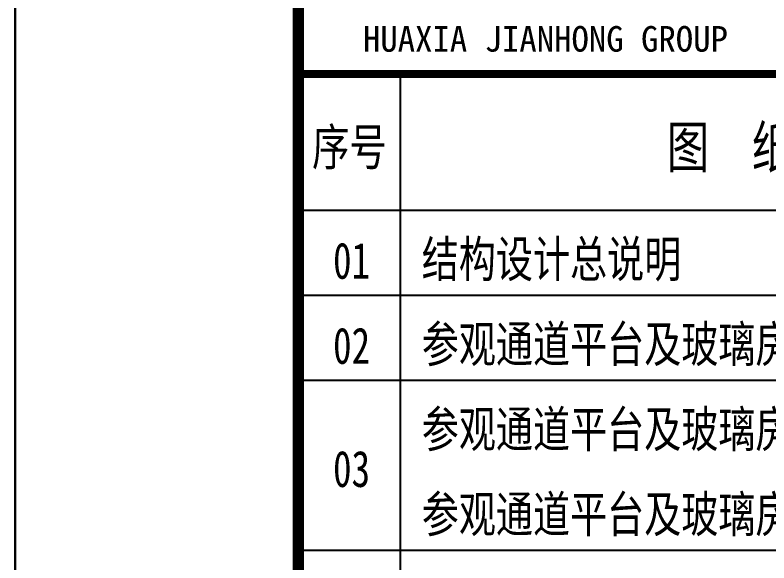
# Model space of a CAD drawing. Extents: x 498328 to 716449, y -893371 to -467753.
# Drawn here: x 526901 to 533557, y -516966 to -512134 of the extents above; entities that cross this region are included whole.
import ezdxf

# ---------------------------------------------------------------- set-up
doc = ezdxf.new("R2010")
doc.units = 0
doc.header["$LTSCALE"] = 1000
doc.layers.add('PUB_TEXT', color=7, linetype='CONTINUOUS')
doc.layers.add('通用-图框C-SHET', color=141, linetype='CONTINUOUS')
doc.layers.add('yichutu', color=7, linetype='CONTINUOUS', true_color=0xffffff, plot=False)
doc.styles.add('标识４', font='simhei.ttf', dxfattribs={"width": 0.5, "height": 4.5})
doc.styles.add('黑体', font='simhei.ttf', dxfattribs={"width": 0.8})

# ---------------------------------------------------------------- blocks, each defined once
blk = doc.blocks.new('yct-297-210-29700-21000-100-4000.0')
at = {"layer": 'yichutu', "color": 7, "true_color": 0xffffff}
blk.add_lwpolyline([(0, 0), (0, 21000), (29700, 21000), (29700, 0)], close=True, dxfattribs=at)

msp = doc.modelspace()

# ---------------------------------------------------------------- linework, layer by layer
at = {"layer": '通用-图框C-SHET'}
msp.add_line((529400.9, -513853.7), (547400.9, -513853.7), dxfattribs=at)
msp.add_lwpolyline([(526900.9, -537353.7), (547900.9, -537353.7), (547900.9, -507653.7), (526900.9, -507653.7)], close=True, dxfattribs=at)
at = {"layer": '通用-图框C-SHET', "const_width": 100}
msp.add_lwpolyline([(529400.9, -508153.7), (547400.9, -508153.7), (547400.9, -536853.7), (529400.9, -536853.7)], close=True, dxfattribs=at)
at = {"layer": '通用-图框C-SHET', "const_width": 70}
msp.add_lwpolyline([(529400.9, -512653.7), (547400.9, -512653.7)], dxfattribs=at)
at = {"layer": '通用-图框C-SHET', "ltscale": 5}
msp.add_lwpolyline([(530300.9, -512653.7), (530300.9, -532603.7)], dxfattribs=at)
at = {"layer": '通用-图框C-SHET'}
for points in [[(529400.9, -514603.7), (547400.9, -514603.7)], [(529400.9, -515353.7), (547400.9, -515353.7)], [(529400.9, -516853.7), (547400.9, -516853.7)]]:
    msp.add_lwpolyline(points, dxfattribs=at)

# ---------------------------------------------------------------- block references
at = {"layer": 'yichutu', "rotation": 270}
msp.add_blockref('yct-297-210-29700-21000-100-4000.0', (526900.9, -507653.7), dxfattribs=at)

# ---------------------------------------------------------------- texts
at = {"layer": 'PUB_TEXT', "style": '标识４'}
msp.add_text('HUAXIA JIANHONG GROUP', height=225.585, dxfattribs=at).set_placement((529972.1, -512456.7))
at = {"layer": 'PUB_TEXT', "style": '黑体', "width": 0.75}
for s, p in [('结构设计总说明', (530491.4, -514445.8)), ('01', (529708.6, -514459.9)), ('参观通道平台及玻璃房柱脚平面图', (530491.4, -515195.8)), ('02', (529708.6, -515209.9)), ('参观通道平台及玻璃房2.920m平台结构图', (530491.4, -515945.8)), ('03', (529708.6, -516296)), ('参观通道平台及玻璃房4.000m平台结构图', (530491.4, -516695.8))]:
    msp.add_text(s, height=320, dxfattribs=at).set_placement(p)
at = {"layer": '通用-图框C-SHET', "style": '黑体', "width": 0.75}
for s, height, p in [('序号', 322.64, (529522.9, -513459.3)), ('图  纸  内  容', 367.81, (532653.8, -513481.9))]:
    msp.add_text(s, height=height, dxfattribs=at).set_placement(p)

doc.saveas('drawing.dxf')
